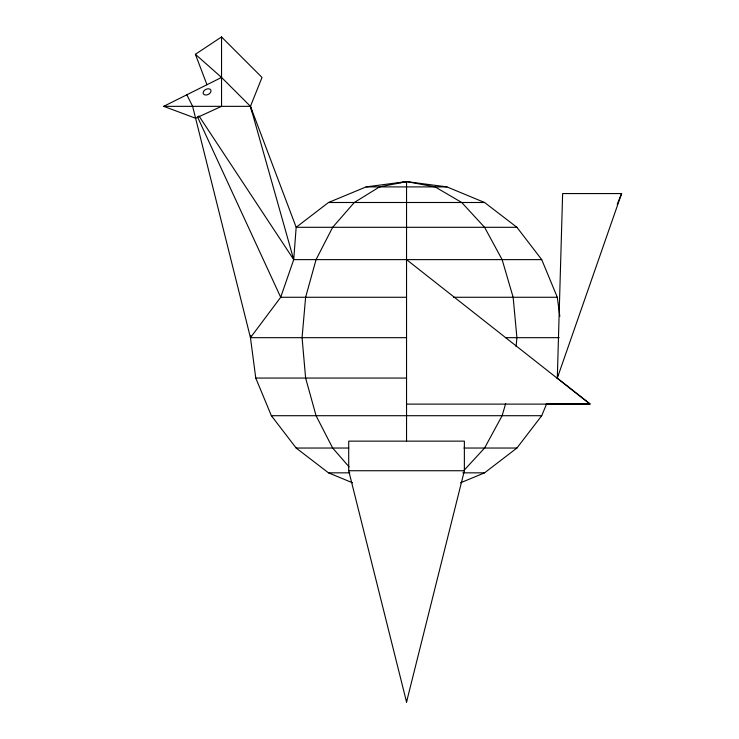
<?xml version="1.0" encoding="UTF-8"?>
<svg xmlns="http://www.w3.org/2000/svg" width="739" height="739" viewBox="0 0 739 739"><rect width="100%" height="100%" fill="white"/><g stroke="black" fill="none" stroke-linecap="round" stroke-linejoin="round"><path stroke-width="1.11" d="M557.308 378.063L562.628 193.563L621.61 193.563L557.308 378.063L557.751 374.701M352.549 482.798L328.495 472.84L296.173 448.037L271.361 415.706L255.768 378.063L250.456 337.668L280.7 297.272L293.716 259.62L296.173 227.298L250.456 106.342L221.543 77.429L195.401 54.298L221.543 36.95L262.022 77.429L250.456 106.342L251.925 111.903M516.071 346.646L516.912 337.668L513.143 297.272L502.123 259.62L484.581 227.298L461.727 202.495L435.105 186.902L406.542 181.582L366.138 186.902L328.495 202.495L296.173 227.298L516.912 227.298L541.715 259.62L557.308 297.272L559.82 316.347M406.542 337.668L250.456 337.668L250.752 335.423M406.542 702.05L464.369 470.734L464.369 441.137L348.706 441.137L348.706 470.734L406.542 702.05L406.542 699.75M505.688 403.531L502.123 415.706L484.581 448.037L464.009 470.355M617.241 204.241L621.61 193.563M460.526 482.798L484.581 472.84L516.912 448.037L541.715 415.706L546.481 404.205M221.543 36.95L221.543 106.342L195.595 118.24L163.707 106.342L221.543 77.429M395.55 183.623L397.748 183.217M399.947 182.81L406.542 181.582L446.938 186.902L484.581 202.495L516.912 227.298M163.707 106.342L250.456 106.342L293.716 259.62L541.715 259.62M366.138 186.902L446.938 186.902M328.495 202.495L484.581 202.495M406.542 297.272L280.7 297.272L197.433 116.78M453.543 297.272L557.308 297.272M505.411 337.668L559.192 337.668M255.768 378.063L406.542 378.063M546.195 403.882L590.055 403.882L556.606 377.583M406.542 404.122L590.055 404.122L406.542 259.62M271.361 415.706L541.715 415.706M296.173 448.037L348.826 448.037M463.926 448.037L516.912 448.037M348.706 470.734L464.369 470.734M328.495 472.84L349.815 472.84M462.863 472.84L484.581 472.84M349.076 466.854L332.67 448.037L316.061 415.706L305.623 378.063L302.066 337.668L305.623 297.272L316.061 259.62L332.67 227.298L354.304 202.495L379.504 186.902L406.542 181.582L406.542 441.137M198.939 115.921L293.716 259.62M186.838 94.777L192.62 106.342L250.456 337.668M195.401 54.298L206.966 84.717M209.534 93.567L208.666 94.186A4.157 2.771 -26.6 0 1 204.768 94.841L204.029 94.49A4.157 2.771 -26.6 0 1 204.25 90.564A4.157 2.771 -26.6 0 1 209.396 88.939L210.135 89.28A4.157 2.771 -26.6 0 1 209.534 93.567"/></g></svg>
